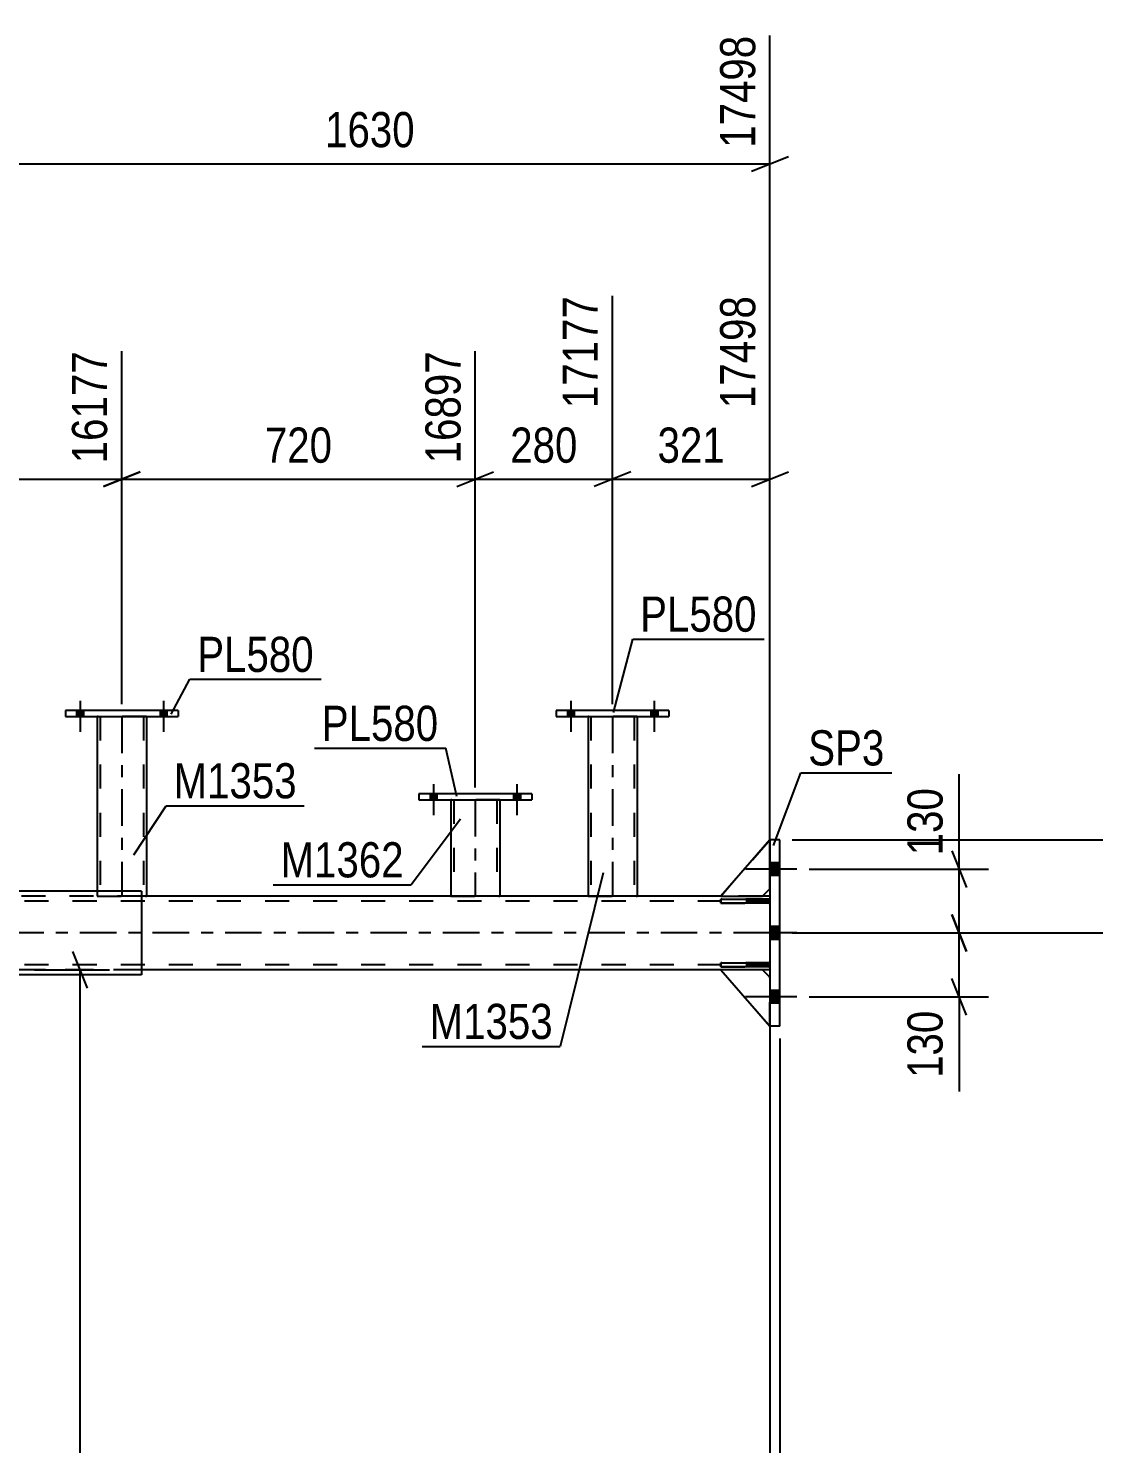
# Model space of a CAD drawing. Header units: millimetres. Extents: x -851 to 338, y -786 to 55.
# Drawn here: x -147.3 to -60.4, y -232.4 to -117.1 of the extents above; entities that cross this region are included whole.
import ezdxf

# ---------------------------------------------------------------- set-up
doc = ezdxf.new("R2010")
doc.units = ezdxf.units.MM
doc.linetypes.add('DXK_LINE_DOT2', pattern=[3.9198, 1.9599, -1.9599])
doc.linetypes.add('DXK_LINE_DOT3', pattern=[5.9187, 2.979, -0.9799, 0.9799, -0.9799])
doc.styles.add('Arial Narrow', font='ARIALN.TTF', dxfattribs={"height": 0.2})

# ---------------------------------------------------------------- blocks, each defined once
blk = doc.blocks.new('Part-232933133-59670 - 7182')
at = {"color": 2, "linetype": 'Continuous'}
for p, q in [((-104.23, -172.65), (-104.23, -173.13)), ((-95.03, -172.65), (-104.23, -172.65)), ((-95.03, -172.65), (-95.03, -173.13)), ((-104.23, -173.13), (-95.03, -173.13))]:
    blk.add_line(p, q, dxfattribs=at)
blk = doc.blocks.new('Bolt-232933133-7197 - 7182')
at = {"linetype": 'Continuous'}
for points in [[(-86, -186.09), (-86, -185.05), (-86.8, -185.05), (-86.8, -186.09)], [(-86, -186.09), (-86, -185.05), (-86.8, -185.05), (-86.8, -186.09)], [(-86, -186.09), (-86, -185.05), (-86.8, -185.05), (-86.8, -186.09)], [(-86, -191.29), (-86, -190.25), (-86.8, -190.25), (-86.8, -191.29)], [(-86, -191.29), (-86, -190.25), (-86.8, -190.25), (-86.8, -191.29)], [(-86, -196.49), (-86, -195.45), (-86.8, -195.45), (-86.8, -196.49)], [(-86, -196.49), (-86, -195.45), (-86.8, -195.45), (-86.8, -196.49)], [(-86, -196.49), (-86, -195.45), (-86.8, -195.45), (-86.8, -196.49)]]:
    blk.add_hatch(color=1, dxfattribs=at).paths.add_polyline_path(points)
at = {"color": 1, "linetype": 'Continuous'}
for p, q in [((-84.6, -185.57), (-88.8, -185.57)), ((-84.6, -185.57), (-88.8, -185.57)), ((-84.6, -185.57), (-88.8, -185.57)), ((-86, -185.05), (-86.8, -185.05)), ((-86, -185.05), (-86.8, -185.05)), ((-86, -185.05), (-86.8, -185.05)), ((-86, -186.09), (-86.8, -186.09)), ((-86, -186.09), (-86.8, -186.09)), ((-86, -186.09), (-86.8, -186.09)), ((-86, -190.25), (-86.8, -190.25)), ((-86, -190.25), (-86.8, -190.25)), ((-84.6, -190.77), (-88.8, -190.77)), ((-84.6, -190.77), (-88.8, -190.77)), ((-86, -191.29), (-86.8, -191.29)), ((-86, -191.29), (-86.8, -191.29)), ((-84.6, -195.97), (-88.8, -195.97)), ((-84.6, -195.97), (-88.8, -195.97)), ((-84.6, -195.97), (-88.8, -195.97)), ((-86, -195.45), (-86.8, -195.45)), ((-86, -195.45), (-86.8, -195.45)), ((-86, -195.45), (-86.8, -195.45)), ((-86, -196.49), (-86.8, -196.49)), ((-86, -196.49), (-86.8, -196.49)), ((-86, -196.49), (-86.8, -196.49))]:
    blk.add_line(p, q, dxfattribs=at)
blk = doc.blocks.new('Bolt-232933133-59797 - 7182')
at = {"linetype": 'Continuous'}
for points in [[(-113.94, -179.44), (-114.5, -179.44), (-114.5, -179.92), (-113.94, -179.92)], [(-113.94, -179.44), (-114.5, -179.44), (-114.5, -179.92), (-113.94, -179.92)], [(-107.14, -179.44), (-107.7, -179.44), (-107.7, -179.92), (-107.14, -179.92)], [(-107.14, -179.44), (-107.7, -179.44), (-107.7, -179.92), (-107.14, -179.92)]]:
    blk.add_hatch(color=1, dxfattribs=at).paths.add_polyline_path(points)
at = {"color": 1, "linetype": 'Continuous'}
for p, q in [((-114.22, -178.64), (-114.22, -181.16)), ((-114.22, -178.64), (-114.22, -181.16)), ((-107.42, -178.64), (-107.42, -181.16)), ((-107.42, -178.64), (-107.42, -181.16)), ((-114.5, -179.44), (-114.5, -179.92)), ((-114.5, -179.44), (-114.5, -179.92)), ((-113.94, -179.44), (-113.94, -179.92)), ((-113.94, -179.44), (-113.94, -179.92)), ((-107.7, -179.44), (-107.7, -179.92)), ((-107.7, -179.44), (-107.7, -179.92)), ((-107.14, -179.44), (-107.14, -179.92)), ((-107.14, -179.44), (-107.14, -179.92))]:
    blk.add_line(p, q, dxfattribs=at)
blk = doc.blocks.new('Bolt-232933133-59768 - 7182')
at = {"linetype": 'Continuous'}
for points in [[(-142.75, -172.65), (-143.31, -172.65), (-143.31, -173.13), (-142.75, -173.13)], [(-142.75, -172.65), (-143.31, -172.65), (-143.31, -173.13), (-142.75, -173.13)], [(-135.95, -172.65), (-136.51, -172.65), (-136.51, -173.13), (-135.95, -173.13)], [(-135.95, -172.65), (-136.51, -172.65), (-136.51, -173.13), (-135.95, -173.13)]]:
    blk.add_hatch(color=1, dxfattribs=at).paths.add_polyline_path(points)
at = {"color": 1, "linetype": 'Continuous'}
for p, q in [((-143.03, -171.85), (-143.03, -174.37)), ((-143.03, -171.85), (-143.03, -174.37)), ((-136.23, -171.85), (-136.23, -174.37)), ((-136.23, -171.85), (-136.23, -174.37)), ((-143.31, -172.65), (-143.31, -173.13)), ((-143.31, -172.65), (-143.31, -173.13)), ((-142.75, -172.65), (-142.75, -173.13)), ((-142.75, -172.65), (-142.75, -173.13)), ((-136.51, -172.65), (-136.51, -173.13)), ((-136.51, -172.65), (-136.51, -173.13)), ((-135.95, -172.65), (-135.95, -173.13)), ((-135.95, -172.65), (-135.95, -173.13))]:
    blk.add_line(p, q, dxfattribs=at)
blk = doc.blocks.new('Bolt-232933133-59766 - 7182')
at = {"linetype": 'Continuous'}
for points in [[(-102.75, -172.65), (-103.31, -172.65), (-103.31, -173.13), (-102.75, -173.13)], [(-102.75, -172.65), (-103.31, -172.65), (-103.31, -173.13), (-102.75, -173.13)], [(-95.95, -172.65), (-96.51, -172.65), (-96.51, -173.13), (-95.95, -173.13)], [(-95.95, -172.65), (-96.51, -172.65), (-96.51, -173.13), (-95.95, -173.13)]]:
    blk.add_hatch(color=1, dxfattribs=at).paths.add_polyline_path(points)
at = {"color": 1, "linetype": 'Continuous'}
for p, q in [((-103.03, -171.85), (-103.03, -174.37)), ((-103.03, -171.85), (-103.03, -174.37)), ((-96.23, -171.85), (-96.23, -174.37)), ((-96.23, -171.85), (-96.23, -174.37)), ((-103.31, -172.65), (-103.31, -173.13)), ((-103.31, -172.65), (-103.31, -173.13)), ((-102.75, -172.65), (-102.75, -173.13)), ((-102.75, -172.65), (-102.75, -173.13)), ((-96.51, -172.65), (-96.51, -173.13)), ((-96.51, -172.65), (-96.51, -173.13)), ((-95.95, -172.65), (-95.95, -173.13)), ((-95.95, -172.65), (-95.95, -173.13))]:
    blk.add_line(p, q, dxfattribs=at)
blk = doc.blocks.new('Part-232933133-7219 - 7182')
at = {"color": 2, "linetype": 'Continuous'}
for p, q in [((-87.4, -193.77), (-90.8, -193.77)), ((-90.8, -193.77), (-86.8, -198.37)), ((-86.8, -194.37), (-87.4, -193.77))]:
    blk.add_line(p, q, dxfattribs=at)
at = {"color": 7, "linetype": 'DXK_LINE_DOT2'}
blk.add_line((-86.8, -194.37), (-86.8, -198.37), dxfattribs=at)
blk = doc.blocks.new('Part-232933133-7220 - 7182')
at = {"color": 7, "linetype": 'DXK_LINE_DOT2'}
for p, q in [((-87.4, -193.77), (-90.8, -193.77)), ((-90.8, -193.77), (-86.8, -198.37)), ((-86.8, -194.37), (-87.4, -193.77)), ((-86.8, -198.37), (-86.8, -194.37))]:
    blk.add_line(p, q, dxfattribs=at)
blk = doc.blocks.new('Part-232933133-7221 - 7182')
at = {"color": 2, "linetype": 'Continuous'}
for p, q in [((-86.8, -183.17), (-90.8, -187.77)), ((-90.8, -187.77), (-87.4, -187.77)), ((-86.8, -187.17), (-87.4, -187.77))]:
    blk.add_line(p, q, dxfattribs=at)
at = {"color": 7, "linetype": 'DXK_LINE_DOT2'}
blk.add_line((-86.8, -187.17), (-86.8, -183.17), dxfattribs=at)
blk = doc.blocks.new('Part-232933133-7222 - 7182')
at = {"color": 7, "linetype": 'DXK_LINE_DOT2'}
for p, q in [((-90.8, -187.77), (-86.8, -183.17)), ((-86.8, -183.17), (-86.8, -187.17)), ((-87.4, -187.77), (-90.8, -187.77)), ((-86.8, -187.17), (-87.4, -187.77))]:
    blk.add_line(p, q, dxfattribs=at)
blk = doc.blocks.new('Part-232933133-7223 - 7182')
at = {"color": 2, "linetype": 'Continuous'}
for p, q in [((-90.8, -193.53), (-90.8, -193.21)), ((-90.8, -193.21), (-86.8, -193.21)), ((-86.8, -193.53), (-90.8, -193.53)), ((-86.8, -193.21), (-86.8, -193.53))]:
    blk.add_line(p, q, dxfattribs=at)
at = {"color": 7, "linetype": 'DXK_LINE_DOT2'}
blk.add_line((-87.4, -193.53), (-87.4, -193.21), dxfattribs=at)
blk = doc.blocks.new('Part-232933133-7224 - 7182')
at = {"color": 2, "linetype": 'Continuous'}
for p, q in [((-90.8, -188.33), (-90.8, -188.01)), ((-90.8, -188.01), (-86.8, -188.01)), ((-86.8, -188.33), (-90.8, -188.33)), ((-86.8, -188.01), (-86.8, -188.33))]:
    blk.add_line(p, q, dxfattribs=at)
at = {"color": 7, "linetype": 'DXK_LINE_DOT2'}
blk.add_line((-87.4, -188.33), (-87.4, -188.01), dxfattribs=at)
blk = doc.blocks.new('Part-232933133-7225 - 7182')
at = {"color": 7, "linetype": 'DXK_LINE_DOT2'}
for p, q in [((-86.8, -193.21), (-90.8, -193.21)), ((-90.8, -193.21), (-90.8, -193.53)), ((-90.8, -193.53), (-86.8, -193.53)), ((-87.4, -193.53), (-87.4, -193.21)), ((-86.8, -193.53), (-86.8, -193.21))]:
    blk.add_line(p, q, dxfattribs=at)
blk = doc.blocks.new('Part-232933133-7226 - 7182')
at = {"color": 7, "linetype": 'DXK_LINE_DOT2'}
for p, q in [((-86.8, -188.01), (-90.8, -188.01)), ((-90.8, -188.01), (-90.8, -188.33)), ((-90.8, -188.33), (-86.8, -188.33)), ((-87.4, -188.33), (-87.4, -188.01)), ((-86.8, -188.33), (-86.8, -188.01))]:
    blk.add_line(p, q, dxfattribs=at)
blk = doc.blocks.new('Part-232933133-59669 - 7182')
at = {"color": 2, "linetype": 'Continuous'}
for p, q in [((-101.63, -173.13), (-101.63, -187.77)), ((-97.63, -173.13), (-97.63, -187.77))]:
    blk.add_line(p, q, dxfattribs=at)
at = {"color": 7, "linetype": 'DXK_LINE_DOT2'}
for p, q in [((-97.63, -173.13), (-101.63, -173.13)), ((-101.39, -173.13), (-101.39, -187.77)), ((-97.87, -173.13), (-97.87, -187.77)), ((-101.63, -187.77), (-101.63, -187.77)), ((-101.63, -187.77), (-97.63, -187.77)), ((-97.63, -187.77), (-97.63, -187.77)), ((-97.63, -187.77), (-97.63, -187.77))]:
    blk.add_line(p, q, dxfattribs=at)
at = {"color": 7, "linetype": 'DXK_LINE_DOT3'}
blk.add_line((-99.63, -173.13), (-99.63, -187.77), dxfattribs=at)
blk = doc.blocks.new('Part-232933133-7337 - 7182')
at = {"color": 2, "linetype": 'Continuous'}
for p, q in [((-159.56, -187.37), (-159.56, -187.77)), ((-138.02, -187.37), (-159.56, -187.37)), ((-138.02, -187.37), (-138.02, -194.17)), ((-159.56, -193.05), (-159.56, -194.17)), ((-138.02, -194.17), (-159.56, -194.17))]:
    blk.add_line(p, q, dxfattribs=at)
at = {"color": 7, "linetype": 'DXK_LINE_DOT2'}
blk.add_line((-159.56, -187.77), (-159.56, -193.05), dxfattribs=at)
blk = doc.blocks.new('Part-232933133-7371 - 7182')
at = {"color": 2, "linetype": 'Continuous'}
for p, q in [((-86.8, -183.17), (-86.8, -198.37)), ((-86, -183.17), (-86.8, -183.17)), ((-86, -198.37), (-86, -183.17)), ((-86, -198.37), (-86.8, -198.37))]:
    blk.add_line(p, q, dxfattribs=at)
blk = doc.blocks.new('Part-232933133-7376 - 7182')
at = {"color": 7, "linetype": 'DXK_LINE_DOT2'}
for p, q in [((-138.02, -187.77), (-169.63, -187.77)), ((-87.4, -187.77), (-90.8, -187.77)), ((-86.8, -187.77), (-86.8, -193.77)), ((-86.8, -188.17), (-786.71, -188.17)), ((-86.8, -193.37), (-786.71, -193.37)), ((-87.4, -193.77), (-670.37, -193.77)), ((-138.02, -193.77), (-159.56, -193.77))]:
    blk.add_line(p, q, dxfattribs=at)
at = {"color": 2, "linetype": 'Continuous'}
for p, q in [((-90.8, -187.77), (-138.02, -187.77)), ((-86.8, -187.77), (-87.4, -187.77)), ((-90.8, -193.77), (-138.02, -193.77)), ((-86.8, -193.77), (-87.4, -193.77))]:
    blk.add_line(p, q, dxfattribs=at)
at = {"color": 7, "linetype": 'DXK_LINE_DOT3'}
blk.add_line((-86.8, -190.77), (-786.71, -190.77), dxfattribs=at)
blk = doc.blocks.new('Part-232933133-59673 - 7182')
at = {"color": 2, "linetype": 'Continuous'}
for p, q in [((-141.63, -173.13), (-141.63, -187.37)), ((-137.63, -173.13), (-137.63, -187.77))]:
    blk.add_line(p, q, dxfattribs=at)
at = {"color": 7, "linetype": 'DXK_LINE_DOT2'}
for p, q in [((-137.63, -173.13), (-141.63, -173.13)), ((-141.39, -173.13), (-141.39, -187.77)), ((-137.87, -173.13), (-137.87, -187.77)), ((-141.63, -187.37), (-141.63, -187.77)), ((-141.63, -187.77), (-137.63, -187.77)), ((-137.63, -187.77), (-137.63, -187.77)), ((-137.63, -187.77), (-137.63, -187.77))]:
    blk.add_line(p, q, dxfattribs=at)
at = {"color": 7, "linetype": 'DXK_LINE_DOT3'}
blk.add_line((-139.63, -173.13), (-139.63, -187.77), dxfattribs=at)
blk = doc.blocks.new('Part-232933133-59674 - 7182')
at = {"color": 2, "linetype": 'Continuous'}
for p, q in [((-144.23, -172.65), (-144.23, -173.13)), ((-135.03, -172.65), (-144.23, -172.65)), ((-135.03, -172.65), (-135.03, -173.13)), ((-144.23, -173.13), (-135.03, -173.13))]:
    blk.add_line(p, q, dxfattribs=at)
blk = doc.blocks.new('Part-232933133-59737 - 7182')
at = {"color": 2, "linetype": 'Continuous'}
for p, q in [((-112.82, -179.92), (-112.82, -187.77)), ((-108.82, -179.92), (-108.82, -187.77))]:
    blk.add_line(p, q, dxfattribs=at)
at = {"color": 7, "linetype": 'DXK_LINE_DOT2'}
for p, q in [((-108.82, -179.92), (-112.82, -179.92)), ((-112.58, -179.92), (-112.58, -187.77)), ((-109.06, -179.92), (-109.06, -187.77)), ((-112.82, -187.77), (-112.82, -187.77)), ((-112.82, -187.77), (-108.82, -187.77)), ((-108.82, -187.77), (-108.82, -187.77)), ((-108.82, -187.77), (-108.82, -187.77))]:
    blk.add_line(p, q, dxfattribs=at)
at = {"color": 7, "linetype": 'DXK_LINE_DOT3'}
blk.add_line((-110.82, -179.92), (-110.82, -187.77), dxfattribs=at)
blk = doc.blocks.new('Part-232933133-59738 - 7182')
at = {"color": 2, "linetype": 'Continuous'}
for p, q in [((-115.42, -179.44), (-115.42, -179.92)), ((-106.22, -179.44), (-115.42, -179.44)), ((-106.22, -179.44), (-106.22, -179.92)), ((-115.42, -179.92), (-106.22, -179.92))]:
    blk.add_line(p, q, dxfattribs=at)
blk = doc.blocks.new('StraightDimension-232933133-52900 - 7182')
at = {"color": 7, "linetype": 'Continuous'}
for p, q in [((-152.01, -192.77), (-152.01, -117.65)), ((-86.8, -186.77), (-86.8, -117.65)), ((-150.51, -127.49), (-153.51, -128.69)), ((-88.3, -128.69), (-85.3, -127.49)), ((-152.01, -128.09), (-86.8, -128.09))]:
    blk.add_line(p, q, dxfattribs=at)
at = {"color": 0}
blk.add_wipeout([(-115.15, -127.34), (-115.15, -123.14), (-123.66, -123.14), (-123.66, -127.34)], dxfattribs=at)
at = {"color": 3, "style": 'Arial Narrow'}
blk.add_text('1630', height=2.863, dxfattribs=at).set_placement((-123.06, -126.74))
at = {"color": 0, "linetype": 'Continuous'}
blk.add_wipeout([(-87.4, -117.05), (-91.6, -117.05), (-91.6, -127.39), (-87.4, -127.39)], dxfattribs=at)
at = {"color": 3, "linetype": 'Continuous', "style": 'Arial Narrow'}
blk.add_text('17498', height=2.863, rotation=90.0002, dxfattribs=at).set_placement((-88, -126.79))
blk = doc.blocks.new('StraightDimension-232933133-8412 - 7182')
at = {"color": 7, "linetype": 'Continuous'}
blk.add_line((-85, -190.77), (-55.85, -190.77), dxfattribs=at)
blk = doc.blocks.new('StraightDimension-232933133-70857 - 7182')
at = {"color": 7, "linetype": 'Continuous'}
for p, q in [((-139.63, -172.13), (-139.63, -143.35)), ((-110.82, -178.92), (-110.82, -143.35)), ((-138.13, -153.2), (-141.13, -154.4)), ((-112.32, -154.4), (-109.32, -153.2)), ((-139.63, -153.8), (-110.82, -153.8))]:
    blk.add_line(p, q, dxfattribs=at)
at = {"color": 0}
blk.add_wipeout([(-121.89, -153.05), (-121.89, -148.85), (-128.57, -148.85), (-128.57, -153.05)], dxfattribs=at)
at = {"color": 3, "style": 'Arial Narrow'}
blk.add_text('720', height=2.863, dxfattribs=at).set_placement((-127.97, -152.45))
at = {"color": 0, "linetype": 'Continuous'}
blk.add_wipeout([(-111.42, -142.75), (-115.62, -142.75), (-115.62, -153.1), (-111.42, -153.1)], dxfattribs=at)
at = {"color": 3, "linetype": 'Continuous', "style": 'Arial Narrow'}
blk.add_text('16897', height=2.863, rotation=90.0002, dxfattribs=at).set_placement((-112.02, -152.5))
blk = doc.blocks.new('StraightDimension-232933133-38906 - 7182')
at = {"color": 7, "linetype": 'Continuous'}
for p, q in [((-86.8, -194.77), (-86.8, -265.63)), ((-132.3, -311.77), (-132.3, -260.38)), ((-130.8, -262.63), (-133.8, -263.83)), ((-88.3, -263.83), (-85.3, -262.63)), ((-132.3, -263.23), (-86.8, -263.23))]:
    blk.add_line(p, q, dxfattribs=at)
at = {"color": 0}
blk.add_wipeout([(-105.3, -262.48), (-105.3, -258.28), (-113.81, -258.28), (-113.81, -262.48)], dxfattribs=at)
at = {"color": 3, "style": 'Arial Narrow'}
blk.add_text('1137', height=2.863, dxfattribs=at).set_placement((-113.21, -261.88))
blk = doc.blocks.new('StraightDimension-232933133-32786 - 7182')
at = {"color": 7, "linetype": 'Continuous'}
for p, q in [((-142.43, -195.27), (-143.63, -192.27)), ((-146.75, -193.77), (-140.63, -193.77)), ((-143.03, -312.77), (-143.03, -193.77))]:
    blk.add_line(p, q, dxfattribs=at)
blk = doc.blocks.new('StraightDimension-232933133-70858 - 7182')
at = {"color": 7, "linetype": 'Continuous'}
for p, q in [((-161.9, -178.92), (-161.9, -143.35)), ((-139.63, -172.13), (-139.63, -143.35)), ((-160.4, -153.2), (-163.4, -154.4)), ((-141.13, -154.4), (-138.13, -153.2)), ((-161.9, -153.8), (-139.63, -153.8))]:
    blk.add_line(p, q, dxfattribs=at)
at = {"color": 0}
blk.add_wipeout([(-147.43, -153.05), (-147.43, -148.85), (-154.11, -148.85), (-154.11, -153.05)], dxfattribs=at)
at = {"color": 3, "style": 'Arial Narrow'}
blk.add_text('557', height=2.863, dxfattribs=at).set_placement((-153.51, -152.45))
at = {"color": 0, "linetype": 'Continuous'}
blk.add_wipeout([(-140.23, -142.75), (-144.43, -142.75), (-144.43, -153.1), (-140.23, -153.1)], dxfattribs=at)
at = {"color": 3, "linetype": 'Continuous', "style": 'Arial Narrow'}
blk.add_text('16177', height=2.863, rotation=90.0002, dxfattribs=at).set_placement((-140.83, -152.5))
blk = doc.blocks.new('StraightDimension-232933133-70856 - 7182')
at = {"color": 7, "linetype": 'Continuous'}
for p, q in [((-99.63, -172.13), (-99.63, -138.85)), ((-110.82, -178.92), (-110.82, -143.35)), ((-112.32, -154.4), (-109.32, -153.2)), ((-98.13, -153.2), (-101.13, -154.4)), ((-110.82, -153.8), (-99.63, -153.8))]:
    blk.add_line(p, q, dxfattribs=at)
at = {"color": 0}
blk.add_wipeout([(-101.89, -153.05), (-101.89, -148.85), (-108.57, -148.85), (-108.57, -153.05)], dxfattribs=at)
at = {"color": 3, "style": 'Arial Narrow'}
blk.add_text('280', height=2.863, dxfattribs=at).set_placement((-107.97, -152.45))
at = {"color": 0, "linetype": 'Continuous'}
blk.add_wipeout([(-100.23, -138.25), (-104.43, -138.25), (-104.43, -148.6), (-100.23, -148.6)], dxfattribs=at)
at = {"color": 3, "linetype": 'Continuous', "style": 'Arial Narrow'}
blk.add_text('17177', height=2.863, rotation=90.0002, dxfattribs=at).set_placement((-100.83, -148))
blk = doc.blocks.new('StraightDimension-232933133-8384 - 7182')
at = {"color": 7, "linetype": 'Continuous'}
for p, q in [((-71.38, -185.57), (-71.38, -177.83)), ((-71.38, -185.57), (-71.38, -177.83)), ((-71.98, -184.07), (-70.78, -187.07)), ((-83.6, -185.57), (-68.98, -185.57)), ((-71.38, -190.77), (-71.38, -185.57)), ((-70.78, -192.27), (-71.98, -189.27)), ((-85, -190.77), (-68.98, -190.77))]:
    blk.add_line(p, q, dxfattribs=at)
at = {"color": 0}
blk.add_wipeout([(-72.13, -178.36), (-76.33, -178.36), (-76.33, -185.04), (-72.13, -185.04)], dxfattribs=at)
at = {"color": 3, "style": 'Arial Narrow'}
blk.add_text('130', height=2.863, rotation=90.0002, dxfattribs=at).set_placement((-72.73, -184.44))
blk = doc.blocks.new('StraightDimension-232933133-8392 - 7182')
at = {"color": 7, "linetype": 'Continuous'}
for p, q in [((-71.98, -189.27), (-70.78, -192.27)), ((-85, -190.77), (-68.98, -190.77)), ((-71.38, -195.97), (-71.38, -190.77)), ((-70.78, -197.47), (-71.98, -194.47)), ((-83.6, -195.97), (-68.98, -195.97)), ((-71.38, -195.97), (-71.38, -203.7)), ((-71.38, -195.97), (-71.38, -203.7))]:
    blk.add_line(p, q, dxfattribs=at)
at = {"color": 0}
blk.add_wipeout([(-72.13, -196.49), (-76.33, -196.49), (-76.33, -203.18), (-72.13, -203.18)], dxfattribs=at)
at = {"color": 3, "style": 'Arial Narrow'}
blk.add_text('130', height=2.863, rotation=90.0002, dxfattribs=at).set_placement((-72.73, -202.58))
blk = doc.blocks.new('StraightDimension-232933133-8401 - 7182')
at = {"color": 7, "linetype": 'Continuous'}
blk.add_line((-85, -183.17), (-43.32, -183.17), dxfattribs=at)
blk = doc.blocks.new('StraightDimension-232933133-31968 - 7182')
at = {"color": 7, "linetype": 'Continuous'}
blk.add_line((-86, -199.37), (-86, -361.35), dxfattribs=at)
blk = doc.blocks.new('StraightDimension-232933133-70855 - 7182')
at = {"color": 7, "linetype": 'Continuous'}
for p, q in [((-99.63, -172.13), (-99.63, -138.85)), ((-86.8, -186.77), (-86.8, -138.85)), ((-98.13, -153.2), (-101.13, -154.4)), ((-88.3, -154.4), (-85.3, -153.2)), ((-99.63, -153.8), (-86.8, -153.8))]:
    blk.add_line(p, q, dxfattribs=at)
at = {"color": 0}
blk.add_wipeout([(-89.88, -153.05), (-89.88, -148.85), (-96.56, -148.85), (-96.56, -153.05)], dxfattribs=at)
at = {"color": 3, "style": 'Arial Narrow'}
blk.add_text('321', height=2.863, dxfattribs=at).set_placement((-95.96, -152.45))
at = {"color": 0, "linetype": 'Continuous'}
blk.add_wipeout([(-87.4, -138.25), (-91.6, -138.25), (-91.6, -148.6), (-87.4, -148.6)], dxfattribs=at)
at = {"color": 3, "linetype": 'Continuous', "style": 'Arial Narrow'}
blk.add_text('17498', height=2.863, rotation=90.0002, dxfattribs=at).set_placement((-88, -148))
blk = doc.blocks.new('Mark-232933133-71857 - 7182')
at = {"color": 30, "linetype": 'Continuous'}
for p in [(-100.4, -185.88), (-115.14, -200.01)]:
    blk.add_line(p, (-103.89, -200.01), dxfattribs=at)
at = {"color": 0}
blk.add_wipeout([(-104.49, -199.41), (-104.49, -196.41), (-114.54, -196.41), (-114.54, -199.41)], dxfattribs=at)
blk.add_wipeout([(-104.49, -199.41), (-104.49, -196.41), (-114.54, -196.41), (-114.54, -199.41)], dxfattribs=at)
at = {"color": 3, "style": 'Arial Narrow'}
blk.add_text('M1353', height=2.863, dxfattribs=at).set_placement((-114.54, -199.41))
blk = doc.blocks.new('Mark-232933133-7367 - 7182')
at = {"color": 30, "linetype": 'Continuous'}
for p, q in [((-86.5, -183.65), (-84.28, -177.72)), ((-84.28, -177.72), (-76.87, -177.72))]:
    blk.add_line(p, q, dxfattribs=at)
at = {"color": 0}
blk.add_wipeout([(-77.47, -177.12), (-77.47, -174.12), (-83.68, -174.12), (-83.68, -177.12)], dxfattribs=at)
blk.add_wipeout([(-77.47, -177.12), (-77.47, -174.12), (-83.68, -174.12), (-83.68, -177.12)], dxfattribs=at)
at = {"color": 3, "style": 'Arial Narrow'}
blk.add_text('SP3', height=2.863, dxfattribs=at).set_placement((-83.68, -177.12))
blk = doc.blocks.new('Mark-232933133-71833 - 7182')
at = {"color": 30, "linetype": 'Continuous'}
for p, q in [((-138.64, -184.41), (-136.01, -180.4)), ((-136.01, -180.4), (-124.76, -180.4))]:
    blk.add_line(p, q, dxfattribs=at)
at = {"color": 0}
blk.add_wipeout([(-125.36, -179.8), (-125.36, -176.8), (-135.41, -176.8), (-135.41, -179.8)], dxfattribs=at)
blk.add_wipeout([(-125.36, -179.8), (-125.36, -176.8), (-135.41, -176.8), (-135.41, -179.8)], dxfattribs=at)
at = {"color": 3, "style": 'Arial Narrow'}
blk.add_text('M1353', height=2.863, dxfattribs=at).set_placement((-135.41, -179.8))
blk = doc.blocks.new('Mark-232933133-71836 - 7182')
at = {"color": 30, "linetype": 'Continuous'}
for p, q in [((-135.6, -172.95), (-134.08, -170.1)), ((-134.08, -170.1), (-123.38, -170.1))]:
    blk.add_line(p, q, dxfattribs=at)
at = {"color": 0}
blk.add_wipeout([(-123.98, -169.5), (-123.98, -166.5), (-133.48, -166.5), (-133.48, -169.5)], dxfattribs=at)
blk.add_wipeout([(-123.98, -169.5), (-123.98, -166.5), (-133.48, -166.5), (-133.48, -169.5)], dxfattribs=at)
at = {"color": 3, "style": 'Arial Narrow'}
blk.add_text('PL580', height=2.863, dxfattribs=at).set_placement((-133.48, -169.5))
blk = doc.blocks.new('Mark-232933133-71845 - 7182')
at = {"color": 30, "linetype": 'Continuous'}
for p in [(-112.01, -181.51), (-127.29, -186.84)]:
    blk.add_line(p, (-116.04, -186.84), dxfattribs=at)
at = {"color": 0}
blk.add_wipeout([(-116.64, -186.24), (-116.64, -183.24), (-126.69, -183.24), (-126.69, -186.24)], dxfattribs=at)
blk.add_wipeout([(-116.64, -186.24), (-116.64, -183.24), (-126.69, -183.24), (-126.69, -186.24)], dxfattribs=at)
at = {"color": 3, "style": 'Arial Narrow'}
blk.add_text('M1362', height=2.863, dxfattribs=at).set_placement((-126.69, -186.24))
blk = doc.blocks.new('Mark-232933133-71848 - 7182')
at = {"color": 30, "linetype": 'Continuous'}
for p in [(-123.93, -175.72), (-112.32, -179.65)]:
    blk.add_line(p, (-113.22, -175.72), dxfattribs=at)
at = {"color": 0}
blk.add_wipeout([(-113.82, -175.12), (-113.82, -172.12), (-123.33, -172.12), (-123.33, -175.12)], dxfattribs=at)
blk.add_wipeout([(-113.82, -175.12), (-113.82, -172.12), (-123.33, -172.12), (-123.33, -175.12)], dxfattribs=at)
at = {"color": 3, "style": 'Arial Narrow'}
blk.add_text('PL580', height=2.863, dxfattribs=at).set_placement((-123.33, -175.12))
blk = doc.blocks.new('Mark-232933133-71860 - 7182')
at = {"color": 30, "linetype": 'Continuous'}
for p, q in [((-99.54, -172.8), (-97.98, -166.82)), ((-97.98, -166.82), (-87.27, -166.82))]:
    blk.add_line(p, q, dxfattribs=at)
at = {"color": 0}
blk.add_wipeout([(-87.87, -166.22), (-87.87, -163.22), (-97.38, -163.22), (-97.38, -166.22)], dxfattribs=at)
blk.add_wipeout([(-87.87, -166.22), (-87.87, -163.22), (-97.38, -163.22), (-97.38, -166.22)], dxfattribs=at)
at = {"color": 3, "style": 'Arial Narrow'}
blk.add_text('PL580', height=2.863, dxfattribs=at).set_placement((-97.38, -166.22))

msp = doc.modelspace()

# ---------------------------------------------------------------- block references
for name in ['Bolt-232933133-59768 - 7182', 'Bolt-232933133-59766 - 7182', 'Part-232933133-59674 - 7182', 'Part-232933133-59670 - 7182', 'Part-232933133-59673 - 7182', 'Part-232933133-59669 - 7182', 'Bolt-232933133-59797 - 7182', 'Part-232933133-59738 - 7182', 'Part-232933133-59737 - 7182', 'Part-232933133-7221 - 7182', 'Part-232933133-7222 - 7182', 'Part-232933133-7371 - 7182', 'Bolt-232933133-7197 - 7182', 'Part-232933133-7376 - 7182', 'Part-232933133-7337 - 7182', 'Part-232933133-7224 - 7182', 'Part-232933133-7226 - 7182', 'Part-232933133-7223 - 7182', 'Part-232933133-7225 - 7182', 'Part-232933133-7219 - 7182', 'Part-232933133-7220 - 7182']:
    msp.add_blockref(name, (0, 0))

# ---------------------------------------------------------------- next in the draw order: block references
msp.add_blockref('StraightDimension-232933133-52900 - 7182', (0, 0))

# ---------------------------------------------------------------- next in the draw order: block references
for name in ['StraightDimension-232933133-70857 - 7182', 'StraightDimension-232933133-8412 - 7182', 'StraightDimension-232933133-32786 - 7182']:
    msp.add_blockref(name, (0, 0))

# ---------------------------------------------------------------- next in the draw order: block references
for name in ['StraightDimension-232933133-70856 - 7182', 'StraightDimension-232933133-70858 - 7182', 'Mark-232933133-71836 - 7182', 'StraightDimension-232933133-8384 - 7182', 'StraightDimension-232933133-38906 - 7182']:
    msp.add_blockref(name, (0, 0))

# ---------------------------------------------------------------- next in the draw order: block references
for name in ['Mark-232933133-71848 - 7182', 'StraightDimension-232933133-8392 - 7182']:
    msp.add_blockref(name, (0, 0))

# ---------------------------------------------------------------- next in the draw order: block references
msp.add_blockref('StraightDimension-232933133-8401 - 7182', (0, 0))

# ---------------------------------------------------------------- next in the draw order: block references
for name in ['StraightDimension-232933133-70855 - 7182', 'Mark-232933133-71833 - 7182', 'StraightDimension-232933133-31968 - 7182']:
    msp.add_blockref(name, (0, 0))

# ---------------------------------------------------------------- next in the draw order: block references
for name in ['Mark-232933133-71860 - 7182', 'Mark-232933133-7367 - 7182', 'Mark-232933133-71857 - 7182']:
    msp.add_blockref(name, (0, 0))

# ---------------------------------------------------------------- next in the draw order: block references
msp.add_blockref('Mark-232933133-71845 - 7182', (0, 0))

doc.saveas('drawing.dxf')
